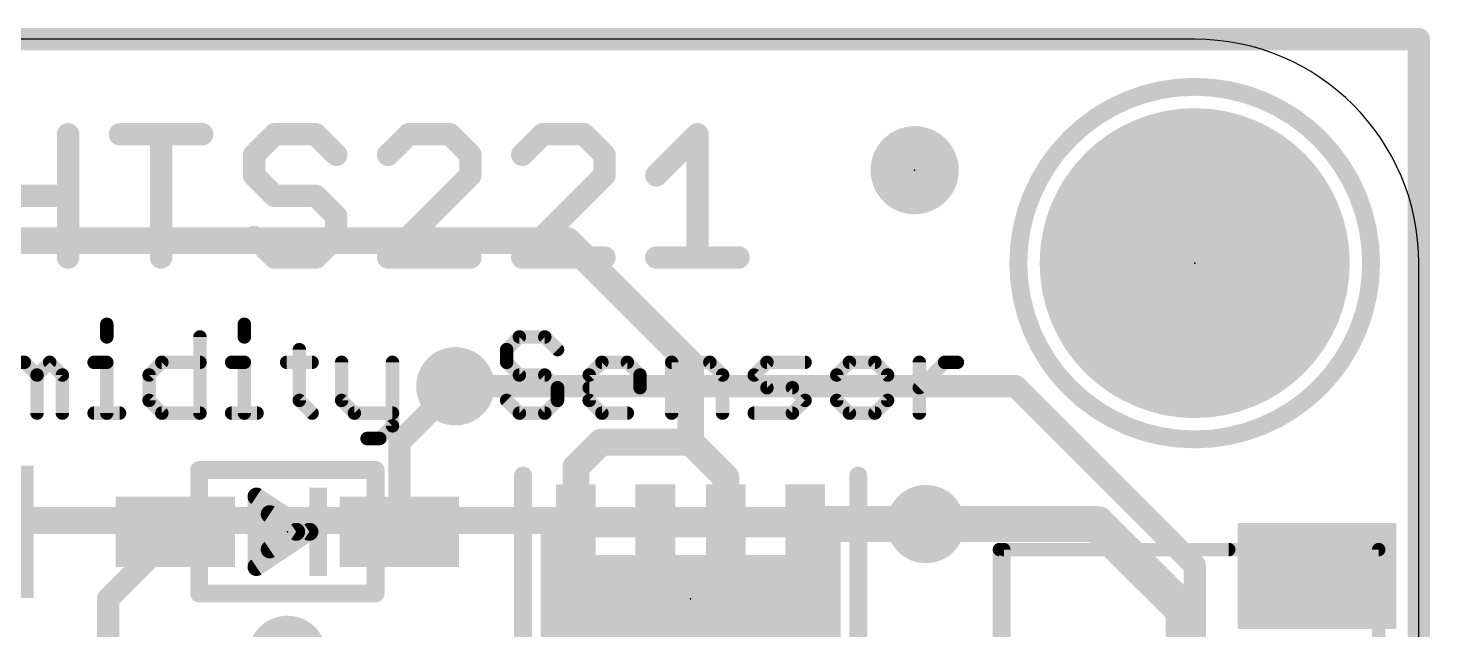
# Model space of a CAD drawing. Extents: x -0.1 to 25.5, y -0.1 to 17.9.
# Drawn here: x 9.63 to 25.53, y 11.08 to 17.91 of the extents above; entities that cross this region are included whole.
import ezdxf

# ---------------------------------------------------------------- set-up
doc = ezdxf.new("R2010")
doc.units = 0
for name, color, linetype in [('1', 12, 'CONTINUOUS'), ('16', 5, 'CONTINUOUS'), ('17', 110, 'CONTINUOUS'), ('18', 110, 'CONTINUOUS'), ('20', 53, 'CONTINUOUS'), ('21', 40, 'CONTINUOUS'), ('23', 40, 'CONTINUOUS'), ('51', 253, 'CONTINUOUS')]:
    doc.layers.add(name, color=color, linetype=linetype)

# ---------------------------------------------------------------- blocks, each defined once
blk = doc.blocks.new('RECT')
blk.add_solid([(-0.5, -0.5), (0.5, -0.5), (-0.5, 0.5), (0.5, 0.5)])
blk = doc.blocks.new('PIE')
at = {"const_width": 0.5}
blk.add_lwpolyline([(0, -0.25, 1), (0, 0.25, 1), (0, -0.25)], format="xyb", dxfattribs=at)
blk = doc.blocks.new('ROUNDP')
at = {"const_width": 0.5}
blk.add_lwpolyline([(0, -0.25, 1), (0, 0.25, 1), (0, -0.25)], format="xyb", dxfattribs=at)
blk = doc.blocks.new('ROUNDV')
at = {"const_width": 0.5}
blk.add_lwpolyline([(0, -0.25, 1), (0, 0.25, 1), (0, -0.25)], format="xyb", dxfattribs=at)

msp = doc.modelspace()

# ---------------------------------------------------------------- linework, layer by layer
at = {"layer": '1'}
for points, const_width in [([(0, 17.78), (25.4, 17.78)], 0.254), ([(25.4, 17.78), (25.4, 0)], 0.254), ([(7.112, 15.494), (15.748, 15.494)], 0.3048), ([(15.748, 15.494), (17.145, 14.097)], 0.3048), ([(17.145, 14.097), (17.145, 13.208)], 0.3048), ([(14.478, 13.843), (13.843, 13.208)], 0.254), ([(16.129, 13.208), (15.845, 12.924)], 0.3048), ([(17.145, 13.208), (16.129, 13.208)], 0.3048), ([(17.545, 12.808), (17.145, 13.208)], 0.3048), ([(13.843, 13.208), (13.843, 12.192)], 0.254), ([(15.845, 12.924), (15.845, 12.28)], 0.3048), ([(17.545, 12.28), (17.545, 12.808)], 0.3048), ([(16.745, 12.28), (16.745, 11.703)], 0.3048), ([(18.445, 12.28), (19.812, 12.28)], 0.4064), ([(18.445, 11.714), (18.445, 12.28)], 0.3048), ([(19.812, 12.28), (21.756, 12.28)], 0.4064), ([(21.756, 12.28), (22.733, 11.303)], 0.4064), ([(10.541, 11.43), (11.303, 12.192)], 0.254), ([(16.745, 11.703), (17.018, 11.43)], 0.3048), ([(18.161, 11.43), (18.445, 11.714)], 0.3048), ([(10.541, 9.613), (10.541, 11.43)], 0.254), ([(17.018, 11.43), (18.161, 11.43)], 0.3048), ([(22.733, 11.303), (22.733, 8.89)], 0.4064)]:
    msp.add_lwpolyline(points, dxfattribs=dict(at, const_width=const_width))
for points, const_width in [([(25.4635, 17.78, 1), (25.3365, 17.78)], 0.127), ([(25.4, 17.7165, 1), (25.4, 17.8435)], 0.127), ([(15.8019, 15.5479, 1), (15.6941, 15.4401)], 0.1524), ([(15.748, 15.4178, 1), (15.748, 15.5702)], 0.1524), ([(17.2212, 14.097, 1), (17.0688, 14.097)], 0.1524), ([(17.0911, 14.0431, 1), (17.1989, 14.1509)], 0.1524), ([(14.5229, 13.7981, 1), (14.4331, 13.8879)], 0.127), ([(16.129, 13.2842, 1), (16.129, 13.1318)], 0.1524), ([(16.1829, 13.1541, 1), (16.0751, 13.2619)], 0.1524), ([(17.1989, 13.2619, 1), (17.0911, 13.1541)], 0.1524), ([(17.145, 13.1318, 1), (17.145, 13.2842)], 0.1524), ([(13.9065, 13.208, 1), (13.7795, 13.208)], 0.127), ([(13.7981, 13.2529, 1), (13.8879, 13.1631)], 0.127), ([(17.0688, 13.208, 1), (17.2212, 13.208)], 0.1524), ([(15.9212, 12.924, 1), (15.7688, 12.924)], 0.1524), ([(15.7911, 12.9779, 1), (15.8989, 12.8701)], 0.1524), ([(17.6212, 12.808, 1), (17.4688, 12.808)], 0.1524), ([(17.4911, 12.7541, 1), (17.5989, 12.8619)], 0.1524), ([(16.8212, 12.28, 1), (16.6688, 12.28)], 0.1524), ([(18.445, 12.3816, 1), (18.445, 12.1784)], 0.2032), ([(18.5212, 12.28, 1), (18.3688, 12.28)], 0.1524), ([(19.812, 12.3816, 1), (19.812, 12.1784)], 0.2032), ([(19.812, 12.1784, 1), (19.812, 12.3816)], 0.2032), ([(21.8278, 12.3518, 1), (21.6842, 12.2082)], 0.2032), ([(21.756, 12.1784, 1), (21.756, 12.3816)], 0.2032), ([(11.3479, 12.1471, 1), (11.2581, 12.2369)], 0.127), ([(13.7795, 12.192, 1), (13.9065, 12.192)], 0.127), ([(15.7688, 12.28, 1), (15.9212, 12.28)], 0.1524), ([(17.4688, 12.28, 1), (17.6212, 12.28)], 0.1524), ([(16.7989, 11.7569, 1), (16.6911, 11.6491)], 0.1524), ([(16.6688, 11.703, 1), (16.8212, 11.703)], 0.1524), ([(18.3688, 11.714, 1), (18.5212, 11.714)], 0.1524), ([(18.4989, 11.6601, 1), (18.3911, 11.7679)], 0.1524), ([(10.6045, 11.43, 1), (10.4775, 11.43)], 0.127), ([(10.4961, 11.4749, 1), (10.5859, 11.3851)], 0.127), ([(17.018, 11.5062, 1), (17.018, 11.3538)], 0.1524), ([(16.9641, 11.3761, 1), (17.0719, 11.4839)], 0.1524), ([(18.1071, 11.4839, 1), (18.2149, 11.3761)], 0.1524), ([(18.161, 11.3538, 1), (18.161, 11.5062)], 0.1524), ([(22.8346, 11.303, 1), (22.6314, 11.303)], 0.2032), ([(22.6612, 11.2312, 1), (22.8048, 11.3748)], 0.2032)]:
    msp.add_lwpolyline(points, format="xyb", dxfattribs=dict(at, const_width=const_width))
at = {"layer": '16'}
for points, const_width in [([(0, 17.78), (25.4, 17.78)], 0.254), ([(25.4, 17.78), (25.4, 0)], 0.254), ([(14.478, 13.843), (20.828, 13.843)], 0.254), ([(20.828, 13.843), (22.86, 11.811)], 0.254), ([(5.8166, 12.319), (19.812, 12.319)], 0.3048), ([(19.812, 12.319), (19.812, 12.28)], 0.3048), ([(22.86, 11.811), (22.86, 5.715)], 0.254)]:
    msp.add_lwpolyline(points, dxfattribs=dict(at, const_width=const_width))
for points, const_width in [([(25.4635, 17.78, 1), (25.3365, 17.78)], 0.127), ([(25.4, 17.7165, 1), (25.4, 17.8435)], 0.127), ([(14.478, 13.9065, 1), (14.478, 13.7795)], 0.127), ([(20.8729, 13.8879, 1), (20.7831, 13.7981)], 0.127), ([(20.828, 13.7795, 1), (20.828, 13.9065)], 0.127), ([(19.8882, 12.319, 1), (19.7358, 12.319)], 0.1524), ([(19.812, 12.2428, 1), (19.812, 12.3952)], 0.1524), ([(19.7358, 12.28, 1), (19.8882, 12.28)], 0.1524), ([(22.9235, 11.811, 1), (22.7965, 11.811)], 0.127), ([(22.8151, 11.7661, 1), (22.9049, 11.8559)], 0.127)]:
    msp.add_lwpolyline(points, format="xyb", dxfattribs=dict(at, const_width=const_width))
at = {"layer": '20'}
for p, q in [((22.86, 17.78), (2.54, 17.78)), ((25.4, 2.54), (25.4, 15.24))]:
    msp.add_line(p, q, dxfattribs=at)
msp.add_arc((22.86, 15.24), 2.54, 0, 90, dxfattribs=at)
at = {"layer": '21'}
for points, const_width in [([(22.86, 13.24, 1), (22.86, 17.24, 1), (22.86, 13.24)], 0.2032), ([(10.151, 16.7017, 1), (10.024, 16.7017)], 0.127), ([(10.6756, 16.7652, 1), (10.6756, 16.6382)], 0.127), ([(11.2051, 16.7017, 1), (11.0781, 16.7017)], 0.127), ([(11.6077, 16.6382, 1), (11.6077, 16.7652)], 0.127), ([(12.4288, 16.7652, 1), (12.4288, 16.6382)], 0.127), ([(12.4737, 16.6568, 1), (12.3839, 16.7466)], 0.127), ([(12.9398, 16.7466, 1), (12.85, 16.6568)], 0.127), ([(12.8949, 16.6382, 1), (12.8949, 16.7652)], 0.127), ([(13.949, 16.7652, 1), (13.949, 16.6382)], 0.127), ([(13.9939, 16.6568, 1), (13.9041, 16.7466)], 0.127), ([(14.46, 16.7466, 1), (14.3702, 16.6568)], 0.127), ([(14.4151, 16.6382, 1), (14.4151, 16.7652)], 0.127), ([(15.4693, 16.7652, 1), (15.4693, 16.6382)], 0.127), ([(15.5142, 16.6568, 1), (15.4243, 16.7466)], 0.127), ([(15.9802, 16.7466, 1), (15.8904, 16.6568)], 0.127), ([(15.9353, 16.6382, 1), (15.9353, 16.7652)], 0.127), ([(17.286, 16.7017, 1), (17.159, 16.7017)], 0.127), ([(17.2674, 16.6568, 1), (17.1776, 16.7466)], 0.127), ([(12.2593, 16.4687, 1), (12.1323, 16.4687)], 0.127), ([(12.1509, 16.5136, 1), (12.2407, 16.4238)], 0.127), ([(13.083, 16.4238, 1), (13.1728, 16.5136)], 0.127), ([(13.6711, 16.5136, 1), (13.7609, 16.4238)], 0.127), ([(14.7116, 16.4687, 1), (14.5846, 16.4687)], 0.127), ([(14.6032, 16.4238, 1), (14.693, 16.5136)], 0.127), ([(15.1913, 16.5136, 1), (15.2811, 16.4238)], 0.127), ([(16.2318, 16.4687, 1), (16.1048, 16.4687)], 0.127), ([(16.1234, 16.4238, 1), (16.2132, 16.5136)], 0.127), ([(12.2407, 16.2805, 1), (12.1509, 16.1907)], 0.127), ([(12.1323, 16.2356, 1), (12.2593, 16.2356)], 0.127), ([(14.5846, 16.2356, 1), (14.7116, 16.2356)], 0.127), ([(14.693, 16.1907, 1), (14.6032, 16.2805)], 0.127), ([(16.1048, 16.2356, 1), (16.2318, 16.2356)], 0.127), ([(16.2132, 16.1907, 1), (16.1234, 16.2805)], 0.127), ([(16.7115, 16.2805, 1), (16.8013, 16.1907)], 0.127), ([(10.0875, 15.9391, 1), (10.0875, 16.0661)], 0.127), ([(12.4288, 16.0661, 1), (12.4288, 15.9391)], 0.127), ([(12.3839, 15.9577, 1), (12.4737, 16.0475)], 0.127), ([(12.9398, 16.0475, 1), (12.85, 15.9577)], 0.127), ([(12.8949, 15.9391, 1), (12.8949, 16.0661)], 0.127), ([(13.1914, 15.7696, 1), (13.0644, 15.7696)], 0.127), ([(13.083, 15.7247, 1), (13.1728, 15.8145)], 0.127), ([(12.2407, 15.5814, 1), (12.1509, 15.4916)], 0.127), ([(13.0644, 15.5365, 1), (13.1914, 15.5365)], 0.127), ([(13.1728, 15.4916, 1), (13.083, 15.5814)], 0.127), ([(12.4288, 15.367, 1), (12.4288, 15.24)], 0.127), ([(12.8949, 15.24, 1), (12.8949, 15.367)], 0.127), ([(13.716, 15.367, 1), (13.716, 15.24)], 0.127), ([(14.6481, 15.24, 1), (14.6481, 15.367)], 0.127), ([(15.2362, 15.367, 1), (15.2362, 15.24)], 0.127), ([(16.1683, 15.24, 1), (16.1683, 15.367)], 0.127), ([(16.7564, 15.367, 1), (16.7564, 15.24)], 0.127), ([(17.6886, 15.24, 1), (17.6886, 15.367)], 0.127), ([(10.024, 15.3035, 1), (10.151, 15.3035)], 0.127), ([(11.0781, 15.3035, 1), (11.2051, 15.3035)], 0.127), ([(12.3839, 15.2586, 1), (12.4737, 15.3484)], 0.127), ([(12.85, 15.3484, 1), (12.9398, 15.2586)], 0.127), ([(13.6711, 15.3484, 1), (13.7609, 15.2586)], 0.127), ([(15.1913, 15.3484, 1), (15.2811, 15.2586)], 0.127), ([(17.159, 15.3035, 1), (17.286, 15.3035)], 0.127), ([(10.5642, 14.5466, 1), (10.488, 14.5466)], 0.0762), ([(12.1234, 14.5466, 1), (12.0472, 14.5466)], 0.0762), ([(11.6201, 14.4025, 1), (11.5439, 14.4025)], 0.0762), ([(15.2037, 14.4406, 1), (15.2037, 14.3644)], 0.0762), ([(15.2307, 14.3756, 1), (15.1768, 14.4295)], 0.0762), ([(15.5188, 14.4295, 1), (15.4649, 14.3756)], 0.0762), ([(15.4918, 14.3644, 1), (15.4918, 14.4406)], 0.0762), ([(10.488, 14.4025, 1), (10.5642, 14.4025)], 0.0762), ([(12.0472, 14.4025, 1), (12.1234, 14.4025)], 0.0762), ([(12.7471, 14.2585, 1), (12.6709, 14.2585)], 0.0762), ([(15.0327, 14.2854, 1), (15.0866, 14.2315)], 0.0762), ([(15.0978, 14.2585, 1), (15.0216, 14.2585)], 0.0762), ([(15.609, 14.2315, 1), (15.6628, 14.2854)], 0.0762), ([(9.6176, 14.1414, 1), (9.5637, 14.0875)], 0.0762), ([(9.5906, 14.0763, 1), (9.5906, 14.1525)], 0.0762), ([(9.9057, 14.1414, 1), (9.8518, 14.0875)], 0.0762), ([(9.9057, 14.0875, 1), (9.8518, 14.1414)], 0.0762), ([(10.3821, 14.1525, 1), (10.3821, 14.0763)], 0.0762), ([(10.5642, 14.1144, 1), (10.488, 14.1144)], 0.0762), ([(10.5261, 14.0763, 1), (10.5261, 14.1525)], 0.0762), ([(11.1498, 14.1525, 1), (11.1498, 14.0763)], 0.0762), ([(11.1768, 14.0875, 1), (11.1229, 14.1414)], 0.0762), ([(11.582, 14.0763, 1), (11.582, 14.1525)], 0.0762), ([(11.9413, 14.1525, 1), (11.9413, 14.0763)], 0.0762), ([(12.1234, 14.1144, 1), (12.0472, 14.1144)], 0.0762), ([(12.0853, 14.0763, 1), (12.0853, 14.1525)], 0.0762), ([(12.565, 14.1525, 1), (12.565, 14.0763)], 0.0762), ([(12.8531, 14.0763, 1), (12.8531, 14.1525)], 0.0762), ([(13.2267, 14.1144, 1), (13.1505, 14.1144)], 0.0762), ([(13.803, 14.1144, 1), (13.7268, 14.1144)], 0.0762), ([(15.0866, 14.1414, 1), (15.0327, 14.0875)], 0.0762), ([(15.0216, 14.1144, 1), (15.0978, 14.1144)], 0.0762), ([(16.1392, 14.1525, 1), (16.1392, 14.0763)], 0.0762), ([(16.1662, 14.0875, 1), (16.1123, 14.1414)], 0.0762), ([(16.4543, 14.1414, 1), (16.4004, 14.0875)], 0.0762), ([(16.4274, 14.0763, 1), (16.4274, 14.1525)], 0.0762), ([(16.9688, 14.1144, 1), (16.8926, 14.1144)], 0.0762), ([(16.9307, 14.1525, 1), (16.9307, 14.0763)], 0.0762), ([(17.3898, 14.1414, 1), (17.3359, 14.0875)], 0.0762), ([(17.3629, 14.0763, 1), (17.3629, 14.1525)], 0.0762), ([(18.0103, 14.1525, 1), (18.0103, 14.0763)], 0.0762), ([(18.0372, 14.0875, 1), (17.9833, 14.1414)], 0.0762), ([(18.4425, 14.0763, 1), (18.4425, 14.1525)], 0.0762), ([(18.9458, 14.1525, 1), (18.9458, 14.0763)], 0.0762), ([(18.9727, 14.0875, 1), (18.9189, 14.1414)], 0.0762), ([(19.2609, 14.1414, 1), (19.207, 14.0875)], 0.0762), ([(19.2339, 14.0763, 1), (19.2339, 14.1525)], 0.0762), ([(19.7754, 14.1144, 1), (19.6992, 14.1144)], 0.0762), ([(20.0254, 14.1525, 1), (20.0254, 14.0763)], 0.0762), ([(20.0523, 14.0875, 1), (19.9984, 14.1414)], 0.0762), ([(20.1694, 14.0763, 1), (20.1694, 14.1525)], 0.0762), ([(9.7077, 13.9973, 1), (9.7616, 13.9434)], 0.0762), ([(9.7728, 13.9704, 1), (9.6966, 13.9704)], 0.0762), ([(9.7077, 13.9434, 1), (9.7616, 13.9973)], 0.0762), ([(10.0609, 13.9704, 1), (9.9847, 13.9704)], 0.0762), ([(9.9958, 13.9434, 1), (10.0497, 13.9973)], 0.0762), ([(10.9788, 13.9973, 1), (11.0327, 13.9434)], 0.0762), ([(11.0439, 13.9704, 1), (10.9677, 13.9704)], 0.0762), ([(15.2037, 14.0085, 1), (15.2037, 13.9323)], 0.0762), ([(15.1768, 13.9434, 1), (15.2307, 13.9973)], 0.0762), ([(15.5188, 13.9973, 1), (15.4649, 13.9434)], 0.0762), ([(15.4918, 13.9323, 1), (15.4918, 14.0085)], 0.0762), ([(15.9682, 13.9973, 1), (16.0221, 13.9434)], 0.0762), ([(16.0333, 13.9704, 1), (15.9571, 13.9704)], 0.0762), ([(16.6095, 13.9704, 1), (16.5333, 13.9704)], 0.0762), ([(16.5445, 13.9434, 1), (16.5984, 13.9973)], 0.0762), ([(17.545, 13.9704, 1), (17.4688, 13.9704)], 0.0762), ([(17.48, 13.9434, 1), (17.5339, 13.9973)], 0.0762), ([(17.8932, 13.9973, 1), (17.8393, 13.9434)], 0.0762), ([(17.8393, 13.9973, 1), (17.8932, 13.9434)], 0.0762), ([(18.8398, 13.9704, 1), (18.7636, 13.9704)], 0.0762), ([(18.7748, 13.9973, 1), (18.8287, 13.9434)], 0.0762), ([(19.4161, 13.9704, 1), (19.3399, 13.9704)], 0.0762), ([(19.351, 13.9434, 1), (19.4049, 13.9973)], 0.0762), ([(15.674, 13.8263, 1), (15.5978, 13.8263)], 0.0762), ([(15.609, 13.7994, 1), (15.6628, 13.8533)], 0.0762), ([(15.9952, 13.8644, 1), (15.9952, 13.7882)], 0.0762), ([(16.5333, 13.8263, 1), (16.6095, 13.8263)], 0.0762), ([(16.5714, 13.7882, 1), (16.5714, 13.8644)], 0.0762), ([(18.0103, 13.8644, 1), (18.0103, 13.7882)], 0.0762), ([(17.9833, 13.7994, 1), (18.0372, 13.8533)], 0.0762), ([(18.3253, 13.8533, 1), (18.2715, 13.7994)], 0.0762), ([(18.2984, 13.7882, 1), (18.2984, 13.8644)], 0.0762), ([(19.7103, 13.8533, 1), (19.7642, 13.7994)], 0.0762), ([(11.0327, 13.7092, 1), (10.9788, 13.6553)], 0.0762), ([(10.9677, 13.6823, 1), (11.0439, 13.6823)], 0.0762), ([(12.736, 13.7092, 1), (12.6821, 13.6553)], 0.0762), ([(12.6709, 13.6823, 1), (12.7471, 13.6823)], 0.0762), ([(13.2156, 13.7092, 1), (13.1617, 13.6553)], 0.0762), ([(13.1505, 13.6823, 1), (13.2267, 13.6823)], 0.0762), ([(15.0866, 13.7092, 1), (15.0327, 13.6553)], 0.0762), ([(15.5978, 13.6823, 1), (15.674, 13.6823)], 0.0762), ([(15.6628, 13.6553, 1), (15.609, 13.7092)], 0.0762), ([(16.0221, 13.7092, 1), (15.9682, 13.6553)], 0.0762), ([(15.9571, 13.6823, 1), (16.0333, 13.6823)], 0.0762), ([(18.4694, 13.6553, 1), (18.4155, 13.7092)], 0.0762), ([(18.4155, 13.6553, 1), (18.4694, 13.7092)], 0.0762), ([(18.8287, 13.7092, 1), (18.7748, 13.6553)], 0.0762), ([(18.7636, 13.6823, 1), (18.8398, 13.6823)], 0.0762), ([(19.3399, 13.6823, 1), (19.4161, 13.6823)], 0.0762), ([(19.4049, 13.6553, 1), (19.351, 13.7092)], 0.0762), ([(9.6966, 13.5382, 1), (9.7728, 13.5382)], 0.0762), ([(9.9847, 13.5382, 1), (10.0609, 13.5382)], 0.0762), ([(10.3821, 13.5763, 1), (10.3821, 13.5001)], 0.0762), ([(10.488, 13.5382, 1), (10.5642, 13.5382)], 0.0762), ([(10.6702, 13.5001, 1), (10.6702, 13.5763)], 0.0762), ([(11.1498, 13.5763, 1), (11.1498, 13.5001)], 0.0762), ([(11.1229, 13.5113, 1), (11.1768, 13.5651)], 0.0762), ([(11.5439, 13.5382, 1), (11.6201, 13.5382)], 0.0762), ([(11.582, 13.5001, 1), (11.582, 13.5763)], 0.0762), ([(11.9413, 13.5763, 1), (11.9413, 13.5001)], 0.0762), ([(12.0472, 13.5382, 1), (12.1234, 13.5382)], 0.0762), ([(12.2294, 13.5001, 1), (12.2294, 13.5763)], 0.0762), ([(12.8261, 13.5113, 1), (12.88, 13.5651)], 0.0762), ([(13.3327, 13.5763, 1), (13.3327, 13.5001)], 0.0762), ([(13.3057, 13.5113, 1), (13.3596, 13.5651)], 0.0762), ([(13.7649, 13.5001, 1), (13.7649, 13.5763)], 0.0762), ([(15.2037, 13.5763, 1), (15.2037, 13.5001)], 0.0762), ([(15.1768, 13.5113, 1), (15.2307, 13.5651)], 0.0762), ([(15.4649, 13.5651, 1), (15.5188, 13.5113)], 0.0762), ([(15.4918, 13.5001, 1), (15.4918, 13.5763)], 0.0762), ([(16.1392, 13.5763, 1), (16.1392, 13.5001)], 0.0762), ([(16.1123, 13.5113, 1), (16.1662, 13.5651)], 0.0762), ([(16.4274, 13.5001, 1), (16.4274, 13.5763)], 0.0762), ([(16.8926, 13.5382, 1), (16.9688, 13.5382)], 0.0762), ([(17.4688, 13.5382, 1), (17.545, 13.5382)], 0.0762), ([(17.8662, 13.5763, 1), (17.8662, 13.5001)], 0.0762), ([(18.2715, 13.5651, 1), (18.3253, 13.5113)], 0.0762), ([(18.2984, 13.5001, 1), (18.2984, 13.5763)], 0.0762), ([(18.9458, 13.5763, 1), (18.9458, 13.5001)], 0.0762), ([(18.9189, 13.5113, 1), (18.9727, 13.5651)], 0.0762), ([(19.207, 13.5651, 1), (19.2609, 13.5113)], 0.0762), ([(19.2339, 13.5001, 1), (19.2339, 13.5763)], 0.0762), ([(19.6992, 13.5382, 1), (19.7754, 13.5382)], 0.0762), ([(13.7268, 13.3941, 1), (13.803, 13.3941)], 0.0762), ([(13.7918, 13.3672, 1), (13.7379, 13.4211)], 0.0762), ([(13.4767, 13.2882, 1), (13.4767, 13.212)], 0.0762), ([(13.5939, 13.277, 1), (13.6477, 13.2231)], 0.0762), ([(13.6208, 13.212, 1), (13.6208, 13.2882)], 0.0762), ([(11.573, 12.9428, 1), (11.573, 12.8412)], 0.1016), ([(13.573, 12.8412, 1), (13.573, 12.9428)], 0.1016), ([(15.2958, 12.83, 1), (15.1942, 12.83)], 0.1016), ([(19.0958, 12.83, 1), (18.9942, 12.83)], 0.1016), ([(12.2738, 12.592, 1), (12.1722, 12.592)], 0.1016), ([(12.2512, 12.6343, 1), (12.1948, 12.5497)], 0.1016), ([(12.4238, 12.392, 1), (12.3222, 12.392)], 0.1016), ([(12.4012, 12.4343, 1), (12.3448, 12.3497)], 0.1016), ([(12.373, 12.2428, 1), (12.373, 12.1412)], 0.1016), ([(12.7012, 12.1497, 1), (12.6448, 12.2343)], 0.1016), ([(12.6448, 12.1497, 1), (12.7012, 12.2343)], 0.1016), ([(12.673, 12.1412, 1), (12.673, 12.2428)], 0.1016), ([(12.8512, 12.1497, 1), (12.7948, 12.2343)], 0.1016), ([(12.7948, 12.1497, 1), (12.8512, 12.2343)], 0.1016), ([(12.3448, 12.0343, 1), (12.4012, 11.9497)], 0.1016), ([(12.3222, 11.992, 1), (12.4238, 11.992)], 0.1016), ([(20.6841, 11.99, 1), (20.6079, 11.99)], 0.0762), ([(20.646, 12.0281, 1), (20.646, 11.9519)], 0.0762), ([(23.246, 11.9519, 1), (23.246, 12.0281)], 0.0762), ([(12.1948, 11.8343, 1), (12.2512, 11.7497)], 0.1016), ([(12.1722, 11.792, 1), (12.2738, 11.792)], 0.1016), ([(11.573, 11.5428, 1), (11.573, 11.4412)], 0.1016), ([(13.573, 11.4412, 1), (13.573, 11.5428)], 0.1016)]:
    msp.add_lwpolyline(points, format="xyb", dxfattribs=dict(at, const_width=const_width))
for points, const_width in [([(10.0875, 16.7017), (10.0875, 15.3035)], 0.254), ([(10.6756, 16.7017), (11.6077, 16.7017)], 0.254), ([(11.1416, 15.3035), (11.1416, 16.7017)], 0.254), ([(12.4288, 16.7017), (12.1958, 16.4687)], 0.254), ([(12.8949, 16.7017), (12.4288, 16.7017)], 0.254), ([(13.1279, 16.4687), (12.8949, 16.7017)], 0.254), ([(13.949, 16.7017), (13.716, 16.4687)], 0.254), ([(14.4151, 16.7017), (13.949, 16.7017)], 0.254), ([(14.6481, 16.4687), (14.4151, 16.7017)], 0.254), ([(15.4693, 16.7017), (15.2362, 16.4687)], 0.254), ([(15.9353, 16.7017), (15.4693, 16.7017)], 0.254), ([(16.1683, 16.4687), (15.9353, 16.7017)], 0.254), ([(16.7564, 16.2356), (17.2225, 16.7017)], 0.254), ([(17.2225, 16.7017), (17.2225, 15.3035)], 0.254), ([(12.1958, 16.4687), (12.1958, 16.2356)], 0.254), ([(14.6481, 16.2356), (14.6481, 16.4687)], 0.254), ([(16.1683, 16.2356), (16.1683, 16.4687)], 0.254), ([(12.1958, 16.2356), (12.4288, 16.0026)], 0.254), ([(13.716, 15.3035), (14.6481, 16.2356)], 0.254), ([(15.2362, 15.3035), (16.1683, 16.2356)], 0.254), ([(9.1553, 16.0026), (10.0875, 16.0026)], 0.254), ([(12.4288, 16.0026), (12.8949, 16.0026)], 0.254), ([(12.8949, 16.0026), (13.1279, 15.7696)], 0.254), ([(13.1279, 15.7696), (13.1279, 15.5365)], 0.254), ([(12.4288, 15.3035), (12.1958, 15.5365)], 0.254), ([(13.1279, 15.5365), (12.8949, 15.3035)], 0.254), ([(12.8949, 15.3035), (12.4288, 15.3035)], 0.254), ([(14.6481, 15.3035), (13.716, 15.3035)], 0.254), ([(16.1683, 15.3035), (15.2362, 15.3035)], 0.254), ([(16.7564, 15.3035), (17.6886, 15.3035)], 0.254), ([(10.5261, 14.5466), (10.5261, 14.4025)], 0.1524), ([(12.0853, 14.5466), (12.0853, 14.4025)], 0.1524), ([(11.582, 14.4025), (11.582, 13.5382)], 0.1524), ([(15.2037, 14.4025), (15.0597, 14.2585)], 0.1524), ([(15.4918, 14.4025), (15.2037, 14.4025)], 0.1524), ([(15.6359, 14.2585), (15.4918, 14.4025)], 0.1524), ([(12.709, 14.2585), (12.709, 13.6823)], 0.1524), ([(15.0597, 14.2585), (15.0597, 14.1144)], 0.1524), ([(9.4466, 14.1144), (9.5906, 14.1144)], 0.1524), ([(9.5906, 14.1144), (9.7347, 13.9704)], 0.1524), ([(9.7347, 13.9704), (9.8787, 14.1144)], 0.1524), ([(9.8787, 14.1144), (10.0228, 13.9704)], 0.1524), ([(10.3821, 14.1144), (10.5261, 14.1144)], 0.1524), ([(10.5261, 14.1144), (10.5261, 13.5382)], 0.1524), ([(11.0058, 13.9704), (11.1498, 14.1144)], 0.1524), ([(11.1498, 14.1144), (11.582, 14.1144)], 0.1524), ([(11.9413, 14.1144), (12.0853, 14.1144)], 0.1524), ([(12.0853, 14.1144), (12.0853, 13.5382)], 0.1524), ([(12.565, 14.1144), (12.8531, 14.1144)], 0.1524), ([(13.1886, 14.1144), (13.1886, 13.6823)], 0.1524), ([(13.7649, 14.1144), (13.7649, 13.3941)], 0.1524), ([(15.0597, 14.1144), (15.2037, 13.9704)], 0.1524), ([(15.9952, 13.9704), (16.1392, 14.1144)], 0.1524), ([(16.1392, 14.1144), (16.4274, 14.1144)], 0.1524), ([(16.4274, 14.1144), (16.5714, 13.9704)], 0.1524), ([(16.9307, 13.5382), (16.9307, 14.1144)], 0.1524), ([(16.9307, 14.1144), (17.3629, 14.1144)], 0.1524), ([(17.3629, 14.1144), (17.5069, 13.9704)], 0.1524), ([(17.8662, 13.9704), (18.0103, 14.1144)], 0.1524), ([(18.0103, 14.1144), (18.4425, 14.1144)], 0.1524), ([(18.9458, 14.1144), (18.8017, 13.9704)], 0.1524), ([(19.2339, 14.1144), (18.9458, 14.1144)], 0.1524), ([(19.378, 13.9704), (19.2339, 14.1144)], 0.1524), ([(19.7373, 13.5382), (19.7373, 14.1144)], 0.1524), ([(19.7373, 13.8263), (20.0254, 14.1144)], 0.1524), ([(20.0254, 14.1144), (20.1694, 14.1144)], 0.1524), ([(9.7347, 13.9704), (9.7347, 13.5382)], 0.1524), ([(10.0228, 13.9704), (10.0228, 13.5382)], 0.1524), ([(11.0058, 13.6823), (11.0058, 13.9704)], 0.1524), ([(15.2037, 13.9704), (15.4918, 13.9704)], 0.1524), ([(15.4918, 13.9704), (15.6359, 13.8263)], 0.1524), ([(15.9952, 13.6823), (15.9952, 13.9704)], 0.1524), ([(16.5714, 13.9704), (16.5714, 13.8263)], 0.1524), ([(17.5069, 13.9704), (17.5069, 13.5382)], 0.1524), ([(18.0103, 13.8263), (17.8662, 13.9704)], 0.1524), ([(18.8017, 13.9704), (18.8017, 13.6823)], 0.1524), ([(19.378, 13.6823), (19.378, 13.9704)], 0.1524), ([(15.6359, 13.8263), (15.6359, 13.6823)], 0.1524), ([(16.5714, 13.8263), (15.9952, 13.8263)], 0.1524), ([(18.2984, 13.8263), (18.0103, 13.8263)], 0.1524), ([(18.4425, 13.6823), (18.2984, 13.8263)], 0.1524), ([(11.1498, 13.5382), (11.0058, 13.6823)], 0.1524), ([(12.709, 13.6823), (12.8531, 13.5382)], 0.1524), ([(13.1886, 13.6823), (13.3327, 13.5382)], 0.1524), ([(15.2037, 13.5382), (15.0597, 13.6823)], 0.1524), ([(15.6359, 13.6823), (15.4918, 13.5382)], 0.1524), ([(16.1392, 13.5382), (15.9952, 13.6823)], 0.1524), ([(18.2984, 13.5382), (18.4425, 13.6823)], 0.1524), ([(18.8017, 13.6823), (18.9458, 13.5382)], 0.1524), ([(19.2339, 13.5382), (19.378, 13.6823)], 0.1524), ([(10.3821, 13.5382), (10.6702, 13.5382)], 0.1524), ([(11.582, 13.5382), (11.1498, 13.5382)], 0.1524), ([(11.9413, 13.5382), (12.2294, 13.5382)], 0.1524), ([(13.3327, 13.5382), (13.7649, 13.5382)], 0.1524), ([(15.4918, 13.5382), (15.2037, 13.5382)], 0.1524), ([(16.4274, 13.5382), (16.1392, 13.5382)], 0.1524), ([(17.8662, 13.5382), (18.2984, 13.5382)], 0.1524), ([(18.9458, 13.5382), (19.2339, 13.5382)], 0.1524), ([(13.7649, 13.3941), (13.6208, 13.2501)], 0.1524), ([(13.6208, 13.2501), (13.4767, 13.2501)], 0.1524), ([(11.573, 12.892), (13.573, 12.892)], 0.2032), ([(15.245, 10.03), (15.245, 12.83)], 0.2032), ([(19.045, 12.83), (19.045, 10.03)], 0.2032), ([(12.223, 11.792), (12.223, 12.592)], 0.2032), ([(12.223, 12.592), (12.823, 12.192)], 0.2032), ([(12.373, 11.992), (12.373, 12.392)], 0.2032), ([(12.373, 12.392), (12.673, 12.192)], 0.2032), ([(12.823, 12.192), (12.223, 11.792)], 0.2032), ([(12.673, 12.192), (12.373, 11.992)], 0.2032), ([(12.373, 12.192), (12.673, 12.192)], 0.2032), ([(20.646, 10.79), (20.646, 11.99)], 0.1524), ([(20.646, 11.99), (23.246, 11.99)], 0.1524), ([(13.573, 11.492), (11.573, 11.492)], 0.2032)]:
    msp.add_lwpolyline(points, dxfattribs=dict(at, const_width=const_width))
at = {"layer": '23'}
for p in [(19.685, 16.2941), (22.86, 15.24), (12.573, 12.192), (17.145, 11.43)]:
    msp.add_point(p, dxfattribs=at)
at = {"layer": '51'}
for points, const_width in [([(11.573, 11.492), (11.573, 12.892)], 0.2032), ([(13.573, 12.892), (13.573, 11.492)], 0.2032), ([(15.545, 10.63), (15.545, 12.23)], 0.2032), ([(15.545, 12.23), (18.745, 12.23)], 0.2032), ([(18.745, 12.23), (18.745, 10.63)], 0.2032), ([(20.696, 5.89), (20.696, 11.99)], 0.1524), ([(20.696, 11.99), (24.946, 11.99)], 0.1524), ([(24.946, 11.99), (24.946, 5.89)], 0.1524)]:
    msp.add_lwpolyline(points, dxfattribs=dict(at, const_width=const_width))
for points, const_width in [([(11.6238, 12.892, 1), (11.5222, 12.892)], 0.1016), ([(13.6238, 12.892, 1), (13.5222, 12.892)], 0.1016), ([(15.5958, 12.23, 1), (15.4942, 12.23)], 0.1016), ([(15.545, 12.2808, 1), (15.545, 12.1792)], 0.1016), ([(18.7958, 12.23, 1), (18.6942, 12.23)], 0.1016), ([(18.745, 12.1792, 1), (18.745, 12.2808)], 0.1016), ([(20.7341, 11.99, 1), (20.6579, 11.99)], 0.0762), ([(20.696, 12.0281, 1), (20.696, 11.9519)], 0.0762), ([(24.9841, 11.99, 1), (24.9079, 11.99)], 0.0762), ([(24.946, 11.9519, 1), (24.946, 12.0281)], 0.0762), ([(11.5222, 11.492, 1), (11.6238, 11.492)], 0.1016), ([(13.5222, 11.492, 1), (13.6238, 11.492)], 0.1016)]:
    msp.add_lwpolyline(points, format="xyb", dxfattribs=dict(at, const_width=const_width))

# ---------------------------------------------------------------- block references
at = {"layer": '1'}
msp.add_blockref('PIE', (19.685, 16.2941), dxfattribs=at)
at = {"layer": '1', "xscale": 1.24, "yscale": 1.5}
msp.add_blockref('RECT', (9.078, 12.192), dxfattribs=at)
at = {"layer": '1', "rotation": 180}
for p, xscale, yscale in [((15.845, 12.28), 0.45, 0.9), ((16.745, 12.28), 0.45, 0.9), ((17.545, 12.28), 0.45, 0.9), ((18.445, 12.28), 0.45, 0.9), ((11.303, 12.192), 1.35, 0.8), ((13.843, 12.192), 1.35, 0.8), ((24.246, 11.69), 1.8, 1.2)]:
    msp.add_blockref('RECT', p, dxfattribs=dict(at, xscale=xscale, yscale=yscale))
at = {"layer": '17', "xscale": 3.516, "yscale": 3.516}
msp.add_blockref('ROUNDP', (22.86, 15.24), dxfattribs=at)
msp.add_blockref('ROUNDP', (22.86, 15.24), dxfattribs=at)
at = {"layer": '18', "xscale": 0.889, "yscale": 0.889}
for p in [(14.478, 13.843), (14.478, 13.843), (19.812, 12.28), (19.812, 12.28), (12.573, 10.795), (12.573, 10.795)]:
    msp.add_blockref('ROUNDV', p, dxfattribs=at)
at = {"layer": '21', "xscale": 0.2, "rotation": 180}
msp.add_blockref('RECT', (12.923, 12.192), dxfattribs=at)
at = {"layer": '51', "xscale": 3.1, "rotation": 180}
msp.add_blockref('RECT', (17.145, 11.43), dxfattribs=at)

doc.saveas('drawing.dxf')
